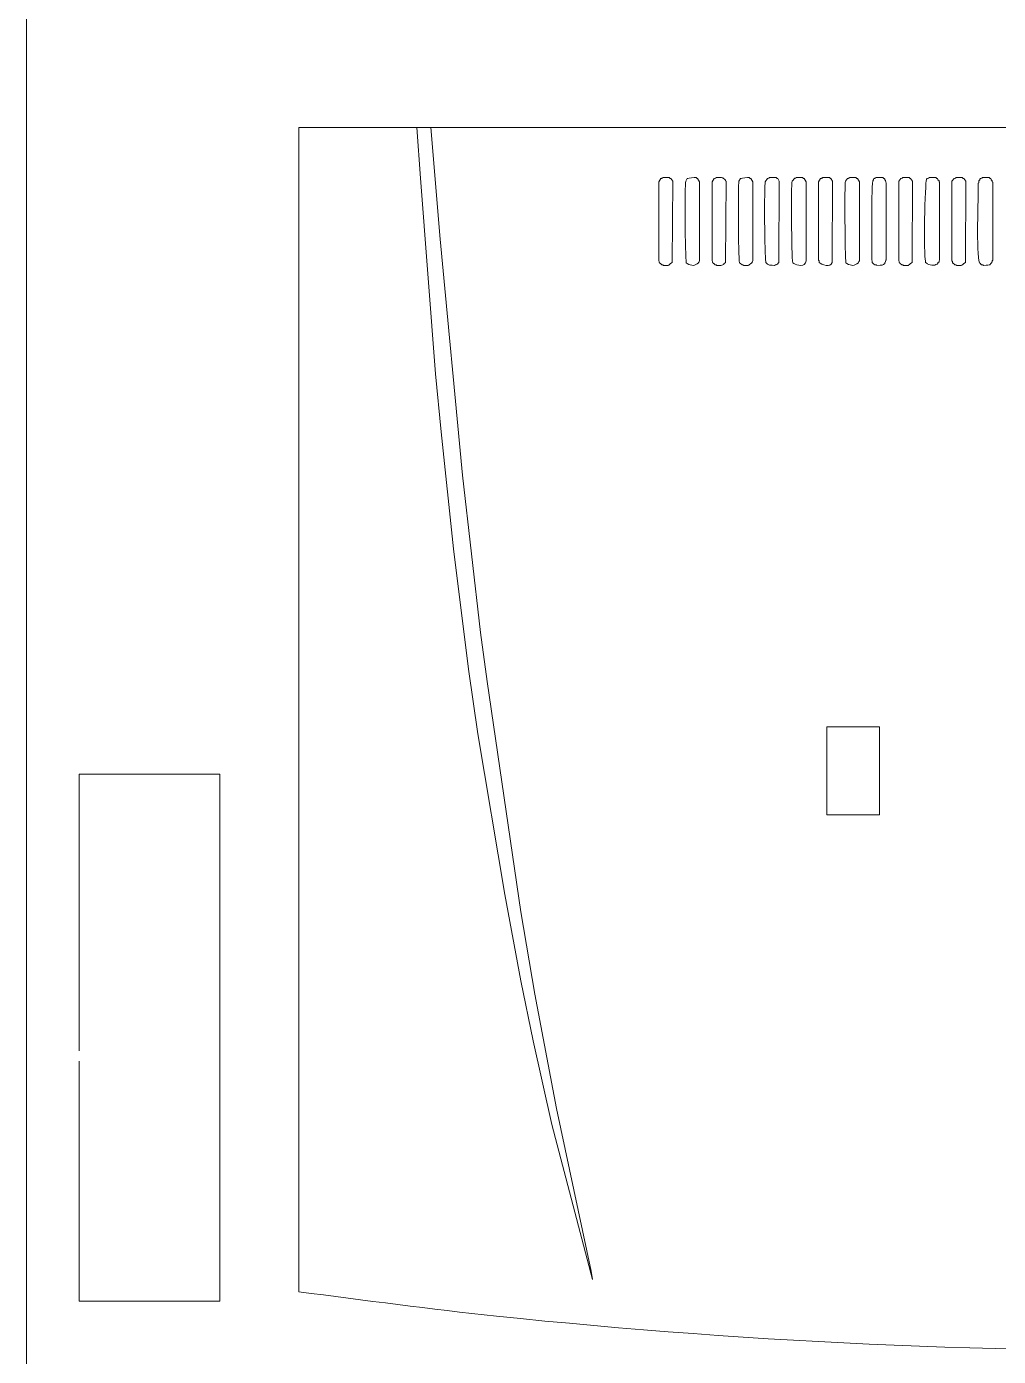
# Model space of a CAD drawing. Header units: centimetres. Extents: x -72 to 73, y -15 to 15.
# Drawn here: x -41.5 to -35.97, y -11.06 to -3.5 of the extents above; entities that cross this region are included whole.
import ezdxf

# ---------------------------------------------------------------- set-up
doc = ezdxf.new("R2010")
doc.units = ezdxf.units.CM
doc.header["$MEASUREMENT"] = 0
doc.layers.add('Camada 1', color=7, linetype='Continuous')

msp = doc.modelspace()

# ---------------------------------------------------------------- linework, layer by layer
at = {"layer": 'Camada 1', "color": 1, "lineweight": 9}
for points, knots in [([(-41.5, -14.85), (-41.5, -14.85), (-20.5, -14.85), (-20.5, -14.85), (-20.5, -14.85), (-20.5, -14.85), (-20.5, 14.85), (-20.5, 14.85), (-20.5, 14.85), (-20.5, 14.85), (-41.5, 14.85), (-41.5, 14.85), (-41.5, 14.85), (-41.5, 14.85), (-41.5, -14.85), (-41.5, -14.85), (-41.5, -14.85), (-41.5, -14.85), (-41.5, -14.85), (-41.5, -14.85)], [0, 0, 0, 0, 0.1666667, 0.1666667, 0.1666667, 0.1666667, 0.3333333, 0.3333333, 0.3333333, 0.3333333, 0.5, 0.5, 0.5, 0.5, 0.6666667, 0.6666667, 0.6666667, 0.6666667, 1, 1, 1, 1]), ([(-39.20023, -4.06963), (-39.20023, -4.06963), (-39.14728, -4.70495), (-39.14728, -4.70495), (-39.14728, -4.70495), (-39.14728, -4.70495), (-39.0208, -6.04916), (-39.0208, -6.04916), (-39.0208, -6.04916), (-39.0208, -6.04916), (-38.91785, -6.94332), (-38.91785, -6.94332), (-38.91785, -6.94332), (-38.91785, -6.94332), (-38.87962, -7.22274), (-38.87962, -7.22274), (-38.87962, -7.22274), (-38.87962, -7.22274), (-38.68843, -8.53459), (-38.68843, -8.53459), (-38.68843, -8.53459), (-38.68843, -8.53459), (-38.60901, -9.00226), (-38.60901, -9.00226), (-38.60901, -9.00226), (-38.60901, -9.00226), (-38.48548, -9.6523), (-38.48548, -9.6523), (-38.48548, -9.6523), (-38.48548, -9.6523), (-38.28841, -10.57883), (-38.28841, -10.57883), (-38.28841, -10.57883), (-38.28841, -10.57883), (-38.27958, -10.6259), (-38.27958, -10.6259), (-38.27958, -10.6259), (-38.27958, -10.6259), (-38.51195, -9.74349), (-38.51195, -9.74349), (-38.51195, -9.74349), (-38.51195, -9.74349), (-38.61784, -9.26698), (-38.61784, -9.26698), (-38.61784, -9.26698), (-38.61784, -9.26698), (-38.68843, -8.9258), (-38.68843, -8.9258), (-38.68843, -8.9258), (-38.68843, -8.9258), (-38.77961, -8.43459), (-38.77961, -8.43459), (-38.77961, -8.43459), (-38.77961, -8.43459), (-38.93256, -7.51983), (-38.93256, -7.51983), (-38.93256, -7.51983), (-38.93256, -7.51983), (-38.98551, -7.15215), (-38.98551, -7.15215), (-38.98551, -7.15215), (-38.98551, -7.15215), (-39.07081, -6.46683), (-39.07081, -6.46683), (-39.07081, -6.46683), (-39.07081, -6.46683), (-39.1414, -5.80207), (-39.1414, -5.80207), (-39.1414, -5.80207), (-39.1414, -5.80207), (-39.17375, -5.47265), (-39.17375, -5.47265), (-39.17375, -5.47265), (-39.17375, -5.47265), (-39.25905, -4.35787), (-39.25905, -4.35787), (-39.25905, -4.35787), (-39.25905, -4.35787), (-39.27964, -4.06963), (-39.27964, -4.06963)], [0, 0, 0, 0, 0.047619, 0.047619, 0.047619, 0.047619, 0.0952381, 0.0952381, 0.0952381, 0.0952381, 0.1428571, 0.1428571, 0.1428571, 0.1428571, 0.1904762, 0.1904762, 0.1904762, 0.1904762, 0.2380952, 0.2380952, 0.2380952, 0.2380952, 0.2857143, 0.2857143, 0.2857143, 0.2857143, 0.3333333, 0.3333333, 0.3333333, 0.3333333, 0.3809524, 0.3809524, 0.3809524, 0.3809524, 0.4285714, 0.4285714, 0.4285714, 0.4285714, 0.4761905, 0.4761905, 0.4761905, 0.4761905, 0.5238095, 0.5238095, 0.5238095, 0.5238095, 0.5714286, 0.5714286, 0.5714286, 0.5714286, 0.6190476, 0.6190476, 0.6190476, 0.6190476, 0.6666667, 0.6666667, 0.6666667, 0.6666667, 0.7142857, 0.7142857, 0.7142857, 0.7142857, 0.7619048, 0.7619048, 0.7619048, 0.7619048, 0.8095238, 0.8095238, 0.8095238, 0.8095238, 0.8571429, 0.8571429, 0.8571429, 0.8571429, 0.9047619, 0.9047619, 0.9047619, 0.9047619, 1, 1, 1, 1]), ([(-37.90015, -4.83143), (-37.90015, -4.83143), (-37.90309, -4.82849), (-37.90309, -4.82849), (-37.90309, -4.82849), (-37.90309, -4.82849), (-37.90309, -4.37846), (-37.90309, -4.37846), (-37.90309, -4.37846), (-37.90309, -4.37846), (-37.89133, -4.36082), (-37.89133, -4.36082), (-37.89133, -4.36082), (-37.89133, -4.36082), (-37.88839, -4.36082), (-37.88839, -4.36082), (-37.88839, -4.36082), (-37.88839, -4.36082), (-37.88544, -4.35787), (-37.88544, -4.35787), (-37.88544, -4.35787), (-37.88544, -4.35787), (-37.8825, -4.35787), (-37.8825, -4.35787), (-37.8825, -4.35787), (-37.8825, -4.35787), (-37.87956, -4.35493), (-37.87956, -4.35493), (-37.87956, -4.35493), (-37.87956, -4.35493), (-37.84426, -4.35493), (-37.84426, -4.35493), (-37.84426, -4.35493), (-37.84426, -4.35493), (-37.83838, -4.36082), (-37.83838, -4.36082), (-37.83838, -4.36082), (-37.83838, -4.36082), (-37.83544, -4.36082), (-37.83544, -4.36082), (-37.83544, -4.36082), (-37.83544, -4.36082), (-37.82367, -4.37552), (-37.82367, -4.37552), (-37.82367, -4.37552), (-37.82367, -4.37552), (-37.82662, -4.83732), (-37.82662, -4.83732), (-37.82662, -4.83732), (-37.8556, -4.85904), (-37.84344, -4.85496), (-37.87662, -4.85496), (-37.87662, -4.85496), (-37.87662, -4.85496), (-37.87956, -4.85202), (-37.87956, -4.85202), (-37.87956, -4.85202), (-37.87956, -4.85202), (-37.88544, -4.85202), (-37.88544, -4.85202), (-37.88544, -4.85202), (-37.88544, -4.85202), (-37.89426, -4.8432), (-37.89426, -4.8432), (-37.89426, -4.8432), (-37.89426, -4.8432), (-37.89721, -4.8432), (-37.89721, -4.8432), (-37.89721, -4.8432), (-37.89721, -4.8432), (-37.89721, -4.84026), (-37.89721, -4.84026), (-37.89721, -4.84026), (-37.89721, -4.84026), (-37.90015, -4.83732), (-37.90015, -4.83732), (-37.90015, -4.83732), (-37.90015, -4.83732), (-37.90015, -4.83143), (-37.90015, -4.83143)], [0, 0, 0, 0, 0.047619, 0.047619, 0.047619, 0.047619, 0.0952381, 0.0952381, 0.0952381, 0.0952381, 0.1428571, 0.1428571, 0.1428571, 0.1428571, 0.1904762, 0.1904762, 0.1904762, 0.1904762, 0.2380952, 0.2380952, 0.2380952, 0.2380952, 0.2857143, 0.2857143, 0.2857143, 0.2857143, 0.3333333, 0.3333333, 0.3333333, 0.3333333, 0.3809524, 0.3809524, 0.3809524, 0.3809524, 0.4285714, 0.4285714, 0.4285714, 0.4285714, 0.4761905, 0.4761905, 0.4761905, 0.4761905, 0.5238095, 0.5238095, 0.5238095, 0.5238095, 0.5714286, 0.5714286, 0.5714286, 0.5714286, 0.6190476, 0.6190476, 0.6190476, 0.6190476, 0.6666667, 0.6666667, 0.6666667, 0.6666667, 0.7142857, 0.7142857, 0.7142857, 0.7142857, 0.7619048, 0.7619048, 0.7619048, 0.7619048, 0.8095238, 0.8095238, 0.8095238, 0.8095238, 0.8571429, 0.8571429, 0.8571429, 0.8571429, 0.9047619, 0.9047619, 0.9047619, 0.9047619, 1, 1, 1, 1]), ([(-37.74132, -4.8432), (-37.74132, -4.8432), (-37.7472, -4.84026), (-37.7472, -4.84026), (-37.7472, -4.84026), (-37.75341, -4.803), (-37.7561, -4.39701), (-37.75014, -4.37552), (-37.75014, -4.37552), (-37.75014, -4.37552), (-37.74132, -4.36082), (-37.74132, -4.36082), (-37.74132, -4.36082), (-37.74132, -4.36082), (-37.73838, -4.36082), (-37.73838, -4.36082), (-37.73838, -4.36082), (-37.73176, -4.3542), (-37.70177, -4.35563), (-37.69132, -4.35493), (-37.69132, -4.35493), (-37.69132, -4.35493), (-37.68543, -4.36082), (-37.68543, -4.36082), (-37.68543, -4.36082), (-37.68543, -4.36082), (-37.68249, -4.36082), (-37.68249, -4.36082), (-37.68249, -4.36082), (-37.68249, -4.36082), (-37.67072, -4.37846), (-37.67072, -4.37846), (-37.67072, -4.37846), (-37.67072, -4.37846), (-37.67072, -4.82849), (-37.67072, -4.82849), (-37.67072, -4.82849), (-37.67072, -4.82849), (-37.67366, -4.83143), (-37.67366, -4.83143), (-37.67366, -4.83143), (-37.67366, -4.83143), (-37.67366, -4.83438), (-37.67366, -4.83438), (-37.67366, -4.83438), (-37.67366, -4.83438), (-37.67661, -4.83732), (-37.67661, -4.83732), (-37.67661, -4.83732), (-37.67661, -4.83732), (-37.67661, -4.84026), (-37.67661, -4.84026), (-37.67661, -4.84026), (-37.70045, -4.85728), (-37.71626, -4.8599), (-37.74132, -4.8432)], [0, 0, 0, 0, 0.0666667, 0.0666667, 0.0666667, 0.0666667, 0.1333333, 0.1333333, 0.1333333, 0.1333333, 0.2, 0.2, 0.2, 0.2, 0.2666667, 0.2666667, 0.2666667, 0.2666667, 0.3333333, 0.3333333, 0.3333333, 0.3333333, 0.4, 0.4, 0.4, 0.4, 0.4666667, 0.4666667, 0.4666667, 0.4666667, 0.5333333, 0.5333333, 0.5333333, 0.5333333, 0.6, 0.6, 0.6, 0.6, 0.6666667, 0.6666667, 0.6666667, 0.6666667, 0.7333333, 0.7333333, 0.7333333, 0.7333333, 0.8, 0.8, 0.8, 0.8, 0.8666667, 0.8666667, 0.8666667, 0.8666667, 1, 1, 1, 1]), ([(-37.59719, -4.83143), (-37.59719, -4.83143), (-37.60013, -4.82849), (-37.60013, -4.82849), (-37.60013, -4.82849), (-37.60013, -4.82849), (-37.60013, -4.37846), (-37.60013, -4.37846), (-37.60013, -4.37846), (-37.60013, -4.37846), (-37.58837, -4.36082), (-37.58837, -4.36082), (-37.58837, -4.36082), (-37.58837, -4.36082), (-37.58542, -4.36082), (-37.58542, -4.36082), (-37.58542, -4.36082), (-37.58542, -4.36082), (-37.58248, -4.35787), (-37.58248, -4.35787), (-37.58248, -4.35787), (-37.58248, -4.35787), (-37.57954, -4.35787), (-37.57954, -4.35787), (-37.57954, -4.35787), (-37.57954, -4.35787), (-37.5766, -4.35493), (-37.5766, -4.35493), (-37.5766, -4.35493), (-37.53636, -4.35493), (-37.54241, -4.3509), (-37.52365, -4.36965), (-37.52365, -4.36965), (-37.52365, -4.36965), (-37.52365, -4.37259), (-37.52365, -4.37259), (-37.52365, -4.37259), (-37.52365, -4.37259), (-37.52072, -4.37552), (-37.52072, -4.37552), (-37.52072, -4.37552), (-37.52072, -4.37552), (-37.52365, -4.83732), (-37.52365, -4.83732), (-37.52365, -4.83732), (-37.52365, -4.83732), (-37.53248, -4.84614), (-37.53248, -4.84614), (-37.53248, -4.84614), (-37.53248, -4.84614), (-37.53248, -4.84908), (-37.53248, -4.84908), (-37.53248, -4.84908), (-37.55309, -4.85732), (-37.54589, -4.85496), (-37.57366, -4.85496), (-37.57366, -4.85496), (-37.57366, -4.85496), (-37.5766, -4.85202), (-37.5766, -4.85202), (-37.5766, -4.85202), (-37.59029, -4.85202), (-37.58505, -4.8432), (-37.59425, -4.8432), (-37.59425, -4.8432), (-37.59425, -4.8432), (-37.59425, -4.84026), (-37.59425, -4.84026), (-37.59425, -4.84026), (-37.59425, -4.84026), (-37.59719, -4.83732), (-37.59719, -4.83732), (-37.59719, -4.83732), (-37.59719, -4.83732), (-37.59719, -4.83143), (-37.59719, -4.83143)], [0, 0, 0, 0, 0.05, 0.05, 0.05, 0.05, 0.1, 0.1, 0.1, 0.1, 0.15, 0.15, 0.15, 0.15, 0.2, 0.2, 0.2, 0.2, 0.25, 0.25, 0.25, 0.25, 0.3, 0.3, 0.3, 0.3, 0.35, 0.35, 0.35, 0.35, 0.4, 0.4, 0.4, 0.4, 0.45, 0.45, 0.45, 0.45, 0.5, 0.5, 0.5, 0.5, 0.55, 0.55, 0.55, 0.55, 0.6, 0.6, 0.6, 0.6, 0.65, 0.65, 0.65, 0.65, 0.7, 0.7, 0.7, 0.7, 0.75, 0.75, 0.75, 0.75, 0.8, 0.8, 0.8, 0.8, 0.85, 0.85, 0.85, 0.85, 0.9, 0.9, 0.9, 0.9, 1, 1, 1, 1]), ([(-37.43836, -4.8432), (-37.43836, -4.8432), (-37.44424, -4.84026), (-37.44424, -4.84026), (-37.44424, -4.84026), (-37.45045, -4.803), (-37.45314, -4.39701), (-37.44718, -4.37552), (-37.44718, -4.37552), (-37.44718, -4.37552), (-37.43836, -4.36082), (-37.43836, -4.36082), (-37.43836, -4.36082), (-37.43836, -4.36082), (-37.43542, -4.36082), (-37.43542, -4.36082), (-37.43542, -4.36082), (-37.4288, -4.3542), (-37.39881, -4.35563), (-37.38835, -4.35493), (-37.38835, -4.35493), (-37.38835, -4.35493), (-37.38247, -4.36082), (-37.38247, -4.36082), (-37.38247, -4.36082), (-37.38247, -4.36082), (-37.37953, -4.36082), (-37.37953, -4.36082), (-37.37953, -4.36082), (-37.37953, -4.36082), (-37.36777, -4.37846), (-37.36777, -4.37846), (-37.36777, -4.37846), (-37.36777, -4.37846), (-37.36777, -4.82849), (-37.36777, -4.82849), (-37.36777, -4.82849), (-37.36777, -4.82849), (-37.37071, -4.83143), (-37.37071, -4.83143), (-37.37071, -4.83143), (-37.37071, -4.83143), (-37.37071, -4.83438), (-37.37071, -4.83438), (-37.37071, -4.83438), (-37.37071, -4.83438), (-37.37365, -4.83732), (-37.37365, -4.83732), (-37.37365, -4.83732), (-37.37365, -4.83732), (-37.37365, -4.84026), (-37.37365, -4.84026), (-37.37365, -4.84026), (-37.39933, -4.85859), (-37.38796, -4.85496), (-37.42071, -4.85496), (-37.42071, -4.85496), (-37.42071, -4.85496), (-37.42365, -4.85202), (-37.42365, -4.85202), (-37.42365, -4.85202), (-37.42365, -4.85202), (-37.42953, -4.85202), (-37.42953, -4.85202), (-37.42953, -4.85202), (-37.42953, -4.85202), (-37.43836, -4.8432), (-37.43836, -4.8432)], [0, 0, 0, 0, 0.0555556, 0.0555556, 0.0555556, 0.0555556, 0.1111111, 0.1111111, 0.1111111, 0.1111111, 0.1666667, 0.1666667, 0.1666667, 0.1666667, 0.2222222, 0.2222222, 0.2222222, 0.2222222, 0.2777778, 0.2777778, 0.2777778, 0.2777778, 0.3333333, 0.3333333, 0.3333333, 0.3333333, 0.3888889, 0.3888889, 0.3888889, 0.3888889, 0.4444444, 0.4444444, 0.4444444, 0.4444444, 0.5, 0.5, 0.5, 0.5, 0.5555556, 0.5555556, 0.5555556, 0.5555556, 0.6111111, 0.6111111, 0.6111111, 0.6111111, 0.6666667, 0.6666667, 0.6666667, 0.6666667, 0.7222222, 0.7222222, 0.7222222, 0.7222222, 0.7777778, 0.7777778, 0.7777778, 0.7777778, 0.8333333, 0.8333333, 0.8333333, 0.8333333, 0.8888889, 0.8888889, 0.8888889, 0.8888889, 1, 1, 1, 1]), ([(-37.29423, -4.83143), (-37.30153, -4.80952), (-37.30394, -4.40084), (-37.29717, -4.37846), (-37.29717, -4.37846), (-37.29717, -4.37846), (-37.28541, -4.36082), (-37.28541, -4.36082), (-37.28541, -4.36082), (-37.28541, -4.36082), (-37.28247, -4.36082), (-37.28247, -4.36082), (-37.28247, -4.36082), (-37.28247, -4.36082), (-37.27952, -4.35787), (-37.27952, -4.35787), (-37.27952, -4.35787), (-37.27952, -4.35787), (-37.27658, -4.35787), (-37.27658, -4.35787), (-37.27658, -4.35787), (-37.27658, -4.35787), (-37.27364, -4.35493), (-37.27364, -4.35493), (-37.27364, -4.35493), (-37.27364, -4.35493), (-37.23541, -4.35493), (-37.23541, -4.35493), (-37.23541, -4.35493), (-37.23541, -4.35493), (-37.22952, -4.36082), (-37.22952, -4.36082), (-37.22952, -4.36082), (-37.22952, -4.36082), (-37.22658, -4.36082), (-37.22658, -4.36082), (-37.22658, -4.36082), (-37.22658, -4.36082), (-37.21776, -4.37552), (-37.21776, -4.37552), (-37.21776, -4.37552), (-37.21776, -4.37552), (-37.2207, -4.83732), (-37.2207, -4.83732), (-37.2207, -4.83732), (-37.2207, -4.83732), (-37.22658, -4.8432), (-37.22658, -4.8432), (-37.22658, -4.8432), (-37.22658, -4.8432), (-37.22658, -4.84614), (-37.22658, -4.84614), (-37.22658, -4.84614), (-37.23419, -4.85375), (-37.23661, -4.84735), (-37.24423, -4.85496), (-37.24423, -4.85496), (-37.28634, -4.85145), (-37.27511, -4.85643), (-37.29423, -4.83732), (-37.29423, -4.83732), (-37.29423, -4.83732), (-37.29423, -4.83143), (-37.29423, -4.83143)], [0, 0, 0, 0, 0.0588235, 0.0588235, 0.0588235, 0.0588235, 0.1176471, 0.1176471, 0.1176471, 0.1176471, 0.1764706, 0.1764706, 0.1764706, 0.1764706, 0.2352941, 0.2352941, 0.2352941, 0.2352941, 0.2941176, 0.2941176, 0.2941176, 0.2941176, 0.3529412, 0.3529412, 0.3529412, 0.3529412, 0.4117647, 0.4117647, 0.4117647, 0.4117647, 0.4705882, 0.4705882, 0.4705882, 0.4705882, 0.5294118, 0.5294118, 0.5294118, 0.5294118, 0.5882353, 0.5882353, 0.5882353, 0.5882353, 0.6470588, 0.6470588, 0.6470588, 0.6470588, 0.7058824, 0.7058824, 0.7058824, 0.7058824, 0.7647059, 0.7647059, 0.7647059, 0.7647059, 0.8235294, 0.8235294, 0.8235294, 0.8235294, 0.8823529, 0.8823529, 0.8823529, 0.8823529, 1, 1, 1, 1]), ([(-37.1354, -4.8432), (-37.1354, -4.8432), (-37.14128, -4.84026), (-37.14128, -4.84026), (-37.14128, -4.84026), (-37.148, -4.79995), (-37.15159, -4.39587), (-37.14422, -4.37552), (-37.14422, -4.37552), (-37.14422, -4.37552), (-37.12951, -4.35787), (-37.12951, -4.35787), (-37.12951, -4.35787), (-37.12951, -4.35787), (-37.12364, -4.35787), (-37.12364, -4.35787), (-37.12364, -4.35787), (-37.12364, -4.35787), (-37.12069, -4.35493), (-37.12069, -4.35493), (-37.12069, -4.35493), (-37.12069, -4.35493), (-37.0854, -4.35493), (-37.0854, -4.35493), (-37.0854, -4.35493), (-37.0854, -4.35493), (-37.07951, -4.36082), (-37.07951, -4.36082), (-37.07951, -4.36082), (-37.07951, -4.36082), (-37.07657, -4.36082), (-37.07657, -4.36082), (-37.07657, -4.36082), (-37.07657, -4.36082), (-37.06481, -4.37846), (-37.06481, -4.37846), (-37.06481, -4.37846), (-37.06481, -4.37846), (-37.06481, -4.82849), (-37.06481, -4.82849), (-37.06481, -4.82849), (-37.06929, -4.86701), (-37.11822, -4.85465), (-37.1354, -4.8432)], [0, 0, 0, 0, 0.0833333, 0.0833333, 0.0833333, 0.0833333, 0.1666667, 0.1666667, 0.1666667, 0.1666667, 0.25, 0.25, 0.25, 0.25, 0.3333333, 0.3333333, 0.3333333, 0.3333333, 0.4166667, 0.4166667, 0.4166667, 0.4166667, 0.5, 0.5, 0.5, 0.5, 0.5833333, 0.5833333, 0.5833333, 0.5833333, 0.6666667, 0.6666667, 0.6666667, 0.6666667, 0.75, 0.75, 0.75, 0.75, 0.8333333, 0.8333333, 0.8333333, 0.8333333, 1, 1, 1, 1]), ([(-36.99127, -4.82849), (-36.99127, -4.82849), (-36.99421, -4.82554), (-36.99421, -4.82554), (-36.99421, -4.82554), (-36.99421, -4.82554), (-36.99421, -4.37846), (-36.99421, -4.37846), (-36.99421, -4.37846), (-36.99421, -4.37846), (-36.98245, -4.36082), (-36.98245, -4.36082), (-36.98245, -4.36082), (-36.98245, -4.36082), (-36.97951, -4.36082), (-36.97951, -4.36082), (-36.97951, -4.36082), (-36.97951, -4.36082), (-36.97657, -4.35787), (-36.97657, -4.35787), (-36.97657, -4.35787), (-36.97657, -4.35787), (-36.97363, -4.35787), (-36.97363, -4.35787), (-36.97363, -4.35787), (-36.97363, -4.35787), (-36.97068, -4.35493), (-36.97068, -4.35493), (-36.97068, -4.35493), (-36.97068, -4.35493), (-36.93244, -4.35493), (-36.93244, -4.35493), (-36.93244, -4.35493), (-36.93244, -4.35493), (-36.92656, -4.36082), (-36.92656, -4.36082), (-36.92656, -4.36082), (-36.92656, -4.36082), (-36.92362, -4.36082), (-36.92362, -4.36082), (-36.92362, -4.36082), (-36.92362, -4.36082), (-36.9148, -4.37552), (-36.9148, -4.37552), (-36.9148, -4.37552), (-36.9148, -4.37552), (-36.91774, -4.83732), (-36.91774, -4.83732), (-36.91774, -4.83732), (-36.92328, -4.87048), (-36.9783, -4.85028), (-36.99127, -4.83732), (-36.99127, -4.83732), (-36.99127, -4.83732), (-36.99127, -4.82849), (-36.99127, -4.82849)], [0, 0, 0, 0, 0.0666667, 0.0666667, 0.0666667, 0.0666667, 0.1333333, 0.1333333, 0.1333333, 0.1333333, 0.2, 0.2, 0.2, 0.2, 0.2666667, 0.2666667, 0.2666667, 0.2666667, 0.3333333, 0.3333333, 0.3333333, 0.3333333, 0.4, 0.4, 0.4, 0.4, 0.4666667, 0.4666667, 0.4666667, 0.4666667, 0.5333333, 0.5333333, 0.5333333, 0.5333333, 0.6, 0.6, 0.6, 0.6, 0.6666667, 0.6666667, 0.6666667, 0.6666667, 0.7333333, 0.7333333, 0.7333333, 0.7333333, 0.8, 0.8, 0.8, 0.8, 0.8666667, 0.8666667, 0.8666667, 0.8666667, 1, 1, 1, 1]), ([(-36.83244, -4.8432), (-36.83244, -4.8432), (-36.83833, -4.84026), (-36.83833, -4.84026), (-36.83833, -4.84026), (-36.84424, -4.8047), (-36.84652, -4.39051), (-36.84126, -4.37552), (-36.84126, -4.37552), (-36.84126, -4.37552), (-36.8295, -4.36082), (-36.8295, -4.36082), (-36.8295, -4.36082), (-36.8295, -4.36082), (-36.82656, -4.36082), (-36.82656, -4.36082), (-36.82656, -4.36082), (-36.82656, -4.36082), (-36.82362, -4.35787), (-36.82362, -4.35787), (-36.82362, -4.35787), (-36.82362, -4.35787), (-36.82067, -4.35787), (-36.82067, -4.35787), (-36.82067, -4.35787), (-36.82067, -4.35787), (-36.81773, -4.35493), (-36.81773, -4.35493), (-36.81773, -4.35493), (-36.81773, -4.35493), (-36.78244, -4.35493), (-36.78244, -4.35493), (-36.78244, -4.35493), (-36.78244, -4.35493), (-36.77656, -4.36082), (-36.77656, -4.36082), (-36.77656, -4.36082), (-36.77656, -4.36082), (-36.77361, -4.36082), (-36.77361, -4.36082), (-36.77361, -4.36082), (-36.77361, -4.36082), (-36.76185, -4.37846), (-36.76185, -4.37846), (-36.76185, -4.37846), (-36.76185, -4.37846), (-36.76185, -4.82849), (-36.76185, -4.82849), (-36.76185, -4.82849), (-36.76185, -4.82849), (-36.76479, -4.83143), (-36.76479, -4.83143), (-36.76479, -4.83143), (-36.76479, -4.83143), (-36.76479, -4.83438), (-36.76479, -4.83438), (-36.76479, -4.83438), (-36.76479, -4.83438), (-36.76773, -4.83732), (-36.76773, -4.83732), (-36.76773, -4.83732), (-36.76773, -4.83732), (-36.76773, -4.84026), (-36.76773, -4.84026), (-36.76773, -4.84026), (-36.79157, -4.85728), (-36.80738, -4.8599), (-36.83244, -4.8432)], [0, 0, 0, 0, 0.0555556, 0.0555556, 0.0555556, 0.0555556, 0.1111111, 0.1111111, 0.1111111, 0.1111111, 0.1666667, 0.1666667, 0.1666667, 0.1666667, 0.2222222, 0.2222222, 0.2222222, 0.2222222, 0.2777778, 0.2777778, 0.2777778, 0.2777778, 0.3333333, 0.3333333, 0.3333333, 0.3333333, 0.3888889, 0.3888889, 0.3888889, 0.3888889, 0.4444444, 0.4444444, 0.4444444, 0.4444444, 0.5, 0.5, 0.5, 0.5, 0.5555556, 0.5555556, 0.5555556, 0.5555556, 0.6111111, 0.6111111, 0.6111111, 0.6111111, 0.6666667, 0.6666667, 0.6666667, 0.6666667, 0.7222222, 0.7222222, 0.7222222, 0.7222222, 0.7777778, 0.7777778, 0.7777778, 0.7777778, 0.8333333, 0.8333333, 0.8333333, 0.8333333, 0.8888889, 0.8888889, 0.8888889, 0.8888889, 1, 1, 1, 1]), ([(-36.68831, -4.82849), (-36.68831, -4.82849), (-36.69126, -4.82554), (-36.69126, -4.82554), (-36.69126, -4.82554), (-36.69092, -4.77393), (-36.69617, -4.38045), (-36.68243, -4.36671), (-36.68243, -4.36671), (-36.68243, -4.36671), (-36.68243, -4.36376), (-36.68243, -4.36376), (-36.68243, -4.36376), (-36.68243, -4.36376), (-36.67949, -4.36082), (-36.67949, -4.36082), (-36.67949, -4.36082), (-36.67949, -4.36082), (-36.67655, -4.36082), (-36.67655, -4.36082), (-36.67655, -4.36082), (-36.67655, -4.36082), (-36.67361, -4.35787), (-36.67361, -4.35787), (-36.67361, -4.35787), (-36.67361, -4.35787), (-36.67066, -4.35787), (-36.67066, -4.35787), (-36.67066, -4.35787), (-36.67066, -4.35787), (-36.66773, -4.35493), (-36.66773, -4.35493), (-36.66773, -4.35493), (-36.66773, -4.35493), (-36.62949, -4.35493), (-36.62949, -4.35493), (-36.62949, -4.35493), (-36.62949, -4.35493), (-36.6236, -4.36082), (-36.6236, -4.36082), (-36.6236, -4.36082), (-36.6236, -4.36082), (-36.62066, -4.36082), (-36.62066, -4.36082), (-36.62066, -4.36082), (-36.62066, -4.36082), (-36.61772, -4.36376), (-36.61772, -4.36376), (-36.61772, -4.36376), (-36.61772, -4.37375), (-36.61184, -4.36265), (-36.61184, -4.3814), (-36.61184, -4.3814), (-36.61184, -4.3814), (-36.6089, -4.38435), (-36.6089, -4.38435), (-36.6089, -4.38435), (-36.6089, -4.38435), (-36.6089, -4.82261), (-36.6089, -4.82261), (-36.6089, -4.82261), (-36.6089, -4.82261), (-36.61184, -4.82554), (-36.61184, -4.82554), (-36.61184, -4.82554), (-36.61184, -4.84434), (-36.61772, -4.83324), (-36.61772, -4.8432), (-36.61772, -4.8432), (-36.63007, -4.85554), (-36.63122, -4.85217), (-36.66184, -4.85496), (-36.66184, -4.85496), (-36.66184, -4.85496), (-36.66479, -4.85202), (-36.66479, -4.85202), (-36.66479, -4.85202), (-36.67664, -4.85202), (-36.67125, -4.85437), (-36.68831, -4.83732), (-36.68831, -4.83732), (-36.68831, -4.83732), (-36.68831, -4.82849), (-36.68831, -4.82849)], [0, 0, 0, 0, 0.0454545, 0.0454545, 0.0454545, 0.0454545, 0.0909091, 0.0909091, 0.0909091, 0.0909091, 0.1363636, 0.1363636, 0.1363636, 0.1363636, 0.1818182, 0.1818182, 0.1818182, 0.1818182, 0.2272727, 0.2272727, 0.2272727, 0.2272727, 0.2727273, 0.2727273, 0.2727273, 0.2727273, 0.3181818, 0.3181818, 0.3181818, 0.3181818, 0.3636364, 0.3636364, 0.3636364, 0.3636364, 0.4090909, 0.4090909, 0.4090909, 0.4090909, 0.4545455, 0.4545455, 0.4545455, 0.4545455, 0.5, 0.5, 0.5, 0.5, 0.5454545, 0.5454545, 0.5454545, 0.5454545, 0.5909091, 0.5909091, 0.5909091, 0.5909091, 0.6363636, 0.6363636, 0.6363636, 0.6363636, 0.6818182, 0.6818182, 0.6818182, 0.6818182, 0.7272727, 0.7272727, 0.7272727, 0.7272727, 0.7727273, 0.7727273, 0.7727273, 0.7727273, 0.8181818, 0.8181818, 0.8181818, 0.8181818, 0.8636364, 0.8636364, 0.8636364, 0.8636364, 0.9090909, 0.9090909, 0.9090909, 0.9090909, 1, 1, 1, 1]), ([(-36.53536, -4.83143), (-36.53536, -4.83143), (-36.5383, -4.82849), (-36.5383, -4.82849), (-36.5383, -4.82849), (-36.5383, -4.82849), (-36.5383, -4.37552), (-36.5383, -4.37552), (-36.5383, -4.37552), (-36.5383, -4.37552), (-36.52654, -4.36082), (-36.52654, -4.36082), (-36.52654, -4.36082), (-36.52654, -4.36082), (-36.5236, -4.36082), (-36.5236, -4.36082), (-36.5236, -4.36082), (-36.5236, -4.36082), (-36.52066, -4.35787), (-36.52066, -4.35787), (-36.52066, -4.35787), (-36.52066, -4.35787), (-36.51772, -4.35787), (-36.51772, -4.35787), (-36.51772, -4.35787), (-36.51772, -4.35787), (-36.51477, -4.35493), (-36.51477, -4.35493), (-36.51477, -4.35493), (-36.51477, -4.35493), (-36.47948, -4.35493), (-36.47948, -4.35493), (-36.47948, -4.35493), (-36.47948, -4.35493), (-36.47359, -4.36082), (-36.47359, -4.36082), (-36.47359, -4.36082), (-36.47359, -4.36082), (-36.47066, -4.36082), (-36.47066, -4.36082), (-36.47066, -4.36082), (-36.47066, -4.36082), (-36.45889, -4.37552), (-36.45889, -4.37552), (-36.45889, -4.37552), (-36.45889, -4.37552), (-36.46183, -4.83732), (-36.46183, -4.83732), (-36.46183, -4.83732), (-36.49081, -4.85904), (-36.47865, -4.85496), (-36.51183, -4.85496), (-36.51183, -4.85496), (-36.51183, -4.85496), (-36.51477, -4.85202), (-36.51477, -4.85202), (-36.51477, -4.85202), (-36.51477, -4.85202), (-36.52066, -4.85202), (-36.52066, -4.85202), (-36.52066, -4.85202), (-36.52066, -4.85202), (-36.52948, -4.8432), (-36.52948, -4.8432), (-36.52948, -4.8432), (-36.52948, -4.8432), (-36.53242, -4.8432), (-36.53242, -4.8432), (-36.53242, -4.8432), (-36.53242, -4.8432), (-36.53242, -4.84026), (-36.53242, -4.84026), (-36.53242, -4.84026), (-36.53242, -4.84026), (-36.53536, -4.83732), (-36.53536, -4.83732), (-36.53536, -4.83732), (-36.53536, -4.83732), (-36.53536, -4.83143), (-36.53536, -4.83143)], [0, 0, 0, 0, 0.047619, 0.047619, 0.047619, 0.047619, 0.0952381, 0.0952381, 0.0952381, 0.0952381, 0.1428571, 0.1428571, 0.1428571, 0.1428571, 0.1904762, 0.1904762, 0.1904762, 0.1904762, 0.2380952, 0.2380952, 0.2380952, 0.2380952, 0.2857143, 0.2857143, 0.2857143, 0.2857143, 0.3333333, 0.3333333, 0.3333333, 0.3333333, 0.3809524, 0.3809524, 0.3809524, 0.3809524, 0.4285714, 0.4285714, 0.4285714, 0.4285714, 0.4761905, 0.4761905, 0.4761905, 0.4761905, 0.5238095, 0.5238095, 0.5238095, 0.5238095, 0.5714286, 0.5714286, 0.5714286, 0.5714286, 0.6190476, 0.6190476, 0.6190476, 0.6190476, 0.6666667, 0.6666667, 0.6666667, 0.6666667, 0.7142857, 0.7142857, 0.7142857, 0.7142857, 0.7619048, 0.7619048, 0.7619048, 0.7619048, 0.8095238, 0.8095238, 0.8095238, 0.8095238, 0.8571429, 0.8571429, 0.8571429, 0.8571429, 0.9047619, 0.9047619, 0.9047619, 0.9047619, 1, 1, 1, 1]), ([(-36.38536, -4.82849), (-36.39742, -4.80434), (-36.38951, -4.37675), (-36.37947, -4.36671), (-36.37947, -4.36671), (-36.37947, -4.36671), (-36.37947, -4.36376), (-36.37947, -4.36376), (-36.37947, -4.36376), (-36.37947, -4.36376), (-36.37653, -4.36082), (-36.37653, -4.36082), (-36.37653, -4.36082), (-36.37653, -4.36082), (-36.37359, -4.36082), (-36.37359, -4.36082), (-36.37359, -4.36082), (-36.37359, -4.36082), (-36.37065, -4.35787), (-36.37065, -4.35787), (-36.37065, -4.35787), (-36.37065, -4.35787), (-36.36771, -4.35787), (-36.36771, -4.35787), (-36.36771, -4.35787), (-36.36771, -4.35787), (-36.36476, -4.35493), (-36.36476, -4.35493), (-36.36476, -4.35493), (-36.36476, -4.35493), (-36.32653, -4.35493), (-36.32653, -4.35493), (-36.32653, -4.35493), (-36.32653, -4.35493), (-36.32065, -4.36082), (-36.32065, -4.36082), (-36.32065, -4.36082), (-36.32065, -4.36082), (-36.3177, -4.36082), (-36.3177, -4.36082), (-36.3177, -4.36082), (-36.3177, -4.36082), (-36.31476, -4.36376), (-36.31476, -4.36376), (-36.31476, -4.36376), (-36.31476, -4.36376), (-36.31476, -4.36671), (-36.31476, -4.36671), (-36.31476, -4.36671), (-36.31476, -4.36671), (-36.30888, -4.37259), (-36.30888, -4.37259), (-36.30888, -4.37259), (-36.30888, -4.37259), (-36.30888, -4.37846), (-36.30888, -4.37846), (-36.30888, -4.37846), (-36.30888, -4.37846), (-36.30594, -4.3814), (-36.30594, -4.3814), (-36.30594, -4.3814), (-36.30594, -4.3814), (-36.30594, -4.82554), (-36.30594, -4.82554), (-36.30594, -4.82554), (-36.30594, -4.82554), (-36.30888, -4.82849), (-36.30888, -4.82849), (-36.30888, -4.82849), (-36.30888, -4.82849), (-36.30888, -4.83438), (-36.30888, -4.83438), (-36.30888, -4.83438), (-36.30888, -4.83438), (-36.31476, -4.84026), (-36.31476, -4.84026), (-36.31476, -4.84026), (-36.31476, -4.84026), (-36.31476, -4.8432), (-36.31476, -4.8432), (-36.31476, -4.8432), (-36.32677, -4.85521), (-36.35324, -4.85778), (-36.37653, -4.84614), (-36.37653, -4.84614), (-36.37653, -4.84614), (-36.37653, -4.8432), (-36.37653, -4.8432), (-36.37653, -4.8432), (-36.37653, -4.8432), (-36.38536, -4.83732), (-36.38536, -4.83732), (-36.38536, -4.83732), (-36.38536, -4.83732), (-36.38536, -4.82849), (-36.38536, -4.82849)], [0, 0, 0, 0, 0.04, 0.04, 0.04, 0.04, 0.08, 0.08, 0.08, 0.08, 0.12, 0.12, 0.12, 0.12, 0.16, 0.16, 0.16, 0.16, 0.2, 0.2, 0.2, 0.2, 0.24, 0.24, 0.24, 0.24, 0.28, 0.28, 0.28, 0.28, 0.32, 0.32, 0.32, 0.32, 0.36, 0.36, 0.36, 0.36, 0.4, 0.4, 0.4, 0.4, 0.44, 0.44, 0.44, 0.44, 0.48, 0.48, 0.48, 0.48, 0.52, 0.52, 0.52, 0.52, 0.56, 0.56, 0.56, 0.56, 0.6, 0.6, 0.6, 0.6, 0.64, 0.64, 0.64, 0.64, 0.68, 0.68, 0.68, 0.68, 0.72, 0.72, 0.72, 0.72, 0.76, 0.76, 0.76, 0.76, 0.8, 0.8, 0.8, 0.8, 0.84, 0.84, 0.84, 0.84, 0.88, 0.88, 0.88, 0.88, 0.92, 0.92, 0.92, 0.92, 1, 1, 1, 1]), ([(-36.23241, -4.83143), (-36.23241, -4.83143), (-36.23535, -4.82849), (-36.23535, -4.82849), (-36.23535, -4.82849), (-36.23535, -4.82849), (-36.23535, -4.37552), (-36.23535, -4.37552), (-36.23535, -4.37552), (-36.23535, -4.37552), (-36.22358, -4.36082), (-36.22358, -4.36082), (-36.22358, -4.36082), (-36.22358, -4.36082), (-36.22064, -4.36082), (-36.22064, -4.36082), (-36.22064, -4.36082), (-36.22064, -4.36082), (-36.2177, -4.35787), (-36.2177, -4.35787), (-36.2177, -4.35787), (-36.2177, -4.35787), (-36.21476, -4.35787), (-36.21476, -4.35787), (-36.21476, -4.35787), (-36.21476, -4.35787), (-36.21182, -4.35493), (-36.21182, -4.35493), (-36.21182, -4.35493), (-36.21182, -4.35493), (-36.17652, -4.35493), (-36.17652, -4.35493), (-36.17652, -4.35493), (-36.17652, -4.35493), (-36.17064, -4.36082), (-36.17064, -4.36082), (-36.17064, -4.36082), (-36.17064, -4.36082), (-36.16769, -4.36082), (-36.16769, -4.36082), (-36.16769, -4.36082), (-36.16769, -4.36082), (-36.15593, -4.37552), (-36.15593, -4.37552), (-36.15593, -4.37552), (-36.15593, -4.37552), (-36.15887, -4.83732), (-36.15887, -4.83732), (-36.15887, -4.83732), (-36.18785, -4.85904), (-36.1757, -4.85496), (-36.20888, -4.85496), (-36.20888, -4.85496), (-36.20888, -4.85496), (-36.21182, -4.85202), (-36.21182, -4.85202), (-36.21182, -4.85202), (-36.2255, -4.85202), (-36.22026, -4.8432), (-36.22946, -4.8432), (-36.22946, -4.8432), (-36.22946, -4.8432), (-36.22946, -4.84026), (-36.22946, -4.84026), (-36.22946, -4.84026), (-36.22946, -4.84026), (-36.23241, -4.83732), (-36.23241, -4.83732), (-36.23241, -4.83732), (-36.23241, -4.83732), (-36.23241, -4.83143), (-36.23241, -4.83143)], [0, 0, 0, 0, 0.0526316, 0.0526316, 0.0526316, 0.0526316, 0.1052632, 0.1052632, 0.1052632, 0.1052632, 0.1578947, 0.1578947, 0.1578947, 0.1578947, 0.2105263, 0.2105263, 0.2105263, 0.2105263, 0.2631579, 0.2631579, 0.2631579, 0.2631579, 0.3157895, 0.3157895, 0.3157895, 0.3157895, 0.3684211, 0.3684211, 0.3684211, 0.3684211, 0.4210526, 0.4210526, 0.4210526, 0.4210526, 0.4736842, 0.4736842, 0.4736842, 0.4736842, 0.5263158, 0.5263158, 0.5263158, 0.5263158, 0.5789474, 0.5789474, 0.5789474, 0.5789474, 0.6315789, 0.6315789, 0.6315789, 0.6315789, 0.6842105, 0.6842105, 0.6842105, 0.6842105, 0.7368421, 0.7368421, 0.7368421, 0.7368421, 0.7894737, 0.7894737, 0.7894737, 0.7894737, 0.8421053, 0.8421053, 0.8421053, 0.8421053, 0.8947368, 0.8947368, 0.8947368, 0.8947368, 1, 1, 1, 1]), ([(-36.07945, -4.84026), (-36.09721, -4.787), (-36.08534, -4.46727), (-36.08534, -4.38729), (-36.08534, -4.38729), (-36.08534, -4.38729), (-36.0824, -4.38435), (-36.0824, -4.38435), (-36.0824, -4.38435), (-36.0824, -4.38435), (-36.0824, -4.37259), (-36.0824, -4.37259), (-36.0824, -4.37259), (-36.0824, -4.37259), (-36.07651, -4.36671), (-36.07651, -4.36671), (-36.07651, -4.36671), (-36.07651, -4.36671), (-36.07651, -4.36376), (-36.07651, -4.36376), (-36.07651, -4.36376), (-36.07651, -4.36376), (-36.07357, -4.36082), (-36.07357, -4.36082), (-36.07357, -4.36082), (-36.07357, -4.36082), (-36.07063, -4.36082), (-36.07063, -4.36082), (-36.07063, -4.36082), (-36.07063, -4.36082), (-36.06769, -4.35787), (-36.06769, -4.35787), (-36.06769, -4.35787), (-36.06769, -4.35787), (-36.06475, -4.35787), (-36.06475, -4.35787), (-36.06475, -4.35787), (-36.06475, -4.35787), (-36.06181, -4.35493), (-36.06181, -4.35493), (-36.06181, -4.35493), (-36.06181, -4.35493), (-36.02357, -4.35493), (-36.02357, -4.35493), (-36.02357, -4.35493), (-36.02357, -4.35493), (-36.01768, -4.36082), (-36.01768, -4.36082), (-36.01768, -4.36082), (-36.01768, -4.36082), (-36.01475, -4.36082), (-36.01475, -4.36082), (-36.01475, -4.36082), (-36.01475, -4.36082), (-36.01181, -4.36376), (-36.01181, -4.36376), (-36.01181, -4.36376), (-36.01181, -4.36376), (-36.01181, -4.36671), (-36.01181, -4.36671), (-36.01181, -4.36671), (-36.01181, -4.36671), (-36.00592, -4.37259), (-36.00592, -4.37259), (-36.00592, -4.37259), (-36.00592, -4.37259), (-36.00592, -4.37846), (-36.00592, -4.37846), (-36.00592, -4.37846), (-36.00592, -4.37846), (-36.00298, -4.3814), (-36.00298, -4.3814), (-36.00298, -4.3814), (-36.00298, -4.3814), (-36.00298, -4.82554), (-36.00298, -4.82554), (-36.00298, -4.82554), (-36.00298, -4.82554), (-36.00592, -4.82849), (-36.00592, -4.82849), (-36.00592, -4.82849), (-36.00592, -4.82849), (-36.00592, -4.83438), (-36.00592, -4.83438), (-36.00592, -4.83438), (-36.02625, -4.85471), (-36.00696, -4.85051), (-36.05592, -4.85496), (-36.05592, -4.85496), (-36.05592, -4.85496), (-36.05887, -4.85202), (-36.05887, -4.85202), (-36.05887, -4.85202), (-36.05887, -4.85202), (-36.06769, -4.85202), (-36.06769, -4.85202), (-36.06769, -4.85202), (-36.06769, -4.85202), (-36.07357, -4.84614), (-36.07357, -4.84614), (-36.07357, -4.84614), (-36.07357, -4.84614), (-36.07357, -4.8432), (-36.07357, -4.8432), (-36.07357, -4.8432), (-36.07357, -4.8432), (-36.07945, -4.84026), (-36.07945, -4.84026)], [0, 0, 0, 0, 0.0357143, 0.0357143, 0.0357143, 0.0357143, 0.0714286, 0.0714286, 0.0714286, 0.0714286, 0.1071429, 0.1071429, 0.1071429, 0.1071429, 0.1428571, 0.1428571, 0.1428571, 0.1428571, 0.1785714, 0.1785714, 0.1785714, 0.1785714, 0.2142857, 0.2142857, 0.2142857, 0.2142857, 0.25, 0.25, 0.25, 0.25, 0.2857143, 0.2857143, 0.2857143, 0.2857143, 0.3214286, 0.3214286, 0.3214286, 0.3214286, 0.3571429, 0.3571429, 0.3571429, 0.3571429, 0.3928571, 0.3928571, 0.3928571, 0.3928571, 0.4285714, 0.4285714, 0.4285714, 0.4285714, 0.4642857, 0.4642857, 0.4642857, 0.4642857, 0.5, 0.5, 0.5, 0.5, 0.5357143, 0.5357143, 0.5357143, 0.5357143, 0.5714286, 0.5714286, 0.5714286, 0.5714286, 0.6071429, 0.6071429, 0.6071429, 0.6071429, 0.6428571, 0.6428571, 0.6428571, 0.6428571, 0.6785714, 0.6785714, 0.6785714, 0.6785714, 0.7142857, 0.7142857, 0.7142857, 0.7142857, 0.75, 0.75, 0.75, 0.75, 0.7857143, 0.7857143, 0.7857143, 0.7857143, 0.8214286, 0.8214286, 0.8214286, 0.8214286, 0.8571429, 0.8571429, 0.8571429, 0.8571429, 0.8928571, 0.8928571, 0.8928571, 0.8928571, 0.9285714, 0.9285714, 0.9285714, 0.9285714, 1, 1, 1, 1])]:
    msp.add_open_spline(points, degree=3, knots=knots, dxfattribs=at)
at = {"layer": 'Camada 1', "color": 3, "lineweight": 9}
for points, knots in [([(-31.35072, -4.06963), (-31.35072, -4.06963), (-39.95027, -4.06963), (-39.95027, -4.06963), (-39.95027, -4.06963), (-39.95027, -4.06963), (-39.95027, -10.69649), (-39.95027, -10.69649), (-39.95027, -10.69649), (-39.57599, -10.74364), (-39.2019, -10.79547), (-38.82668, -10.83473), (-38.82668, -10.83473), (-37.36348, -10.98781), (-35.76343, -11.06275), (-34.29995, -11.01709), (-34.29995, -11.01709), (-33.5134, -10.99254), (-32.7279, -10.93963), (-31.94393, -10.87296), (-31.94393, -10.87296), (-31.51119, -10.83378), (-31.08051, -10.77601), (-30.64973, -10.72002), (-30.64973, -10.72002), (-30.64973, -10.72002), (-30.64973, -4.07256), (-30.64973, -4.07256), (-30.64973, -4.07256), (-30.64973, -4.07256), (-31.35072, -4.06963), (-31.35072, -4.06963)], [0, 0, 0, 0, 0.1111111, 0.1111111, 0.1111111, 0.1111111, 0.2222222, 0.2222222, 0.2222222, 0.2222222, 0.3333333, 0.3333333, 0.3333333, 0.3333333, 0.4444444, 0.4444444, 0.4444444, 0.4444444, 0.5555556, 0.5555556, 0.5555556, 0.5555556, 0.6666667, 0.6666667, 0.6666667, 0.6666667, 0.7777778, 0.7777778, 0.7777778, 0.7777778, 1, 1, 1, 1]), ([(-41.20003, -9.325), (-41.20003, -9.325), (-41.20003, -7.74991), (-41.20003, -7.74991), (-41.20003, -7.74991), (-41.20003, -7.74991), (-40.39998, -7.74991), (-40.39998, -7.74991), (-40.39998, -7.74991), (-40.39998, -7.74991), (-40.39998, -10.75009), (-40.39998, -10.75009), (-40.39998, -10.75009), (-40.39998, -10.75009), (-41.20003, -10.75009), (-41.20003, -10.75009), (-41.20003, -10.75009), (-41.20003, -10.75009), (-41.20003, -9.38383), (-41.20003, -9.38383)], [0, 0, 0, 0, 0.1666667, 0.1666667, 0.1666667, 0.1666667, 0.3333333, 0.3333333, 0.3333333, 0.3333333, 0.5, 0.5, 0.5, 0.5, 0.6666667, 0.6666667, 0.6666667, 0.6666667, 1, 1, 1, 1])]:
    msp.add_open_spline(points, degree=3, knots=knots, dxfattribs=at)
at = {"layer": 'Camada 1', "lineweight": 9}
msp.add_open_spline([(-36.94715, -7.98161), (-36.94715, -7.98161), (-36.64713, -7.98161), (-36.64713, -7.98161), (-36.64713, -7.98161), (-36.64713, -7.98161), (-36.64713, -7.48158), (-36.64713, -7.48158), (-36.64713, -7.48158), (-36.64713, -7.48158), (-36.94715, -7.48158), (-36.94715, -7.48158), (-36.94715, -7.48158), (-36.94715, -7.48158), (-36.94715, -7.98161), (-36.94715, -7.98161)], degree=3, knots=[0, 0, 0, 0, 0.2, 0.2, 0.2, 0.2, 0.4, 0.4, 0.4, 0.4, 0.6, 0.6, 0.6, 0.6, 1, 1, 1, 1], dxfattribs=at)

doc.saveas('drawing.dxf')
